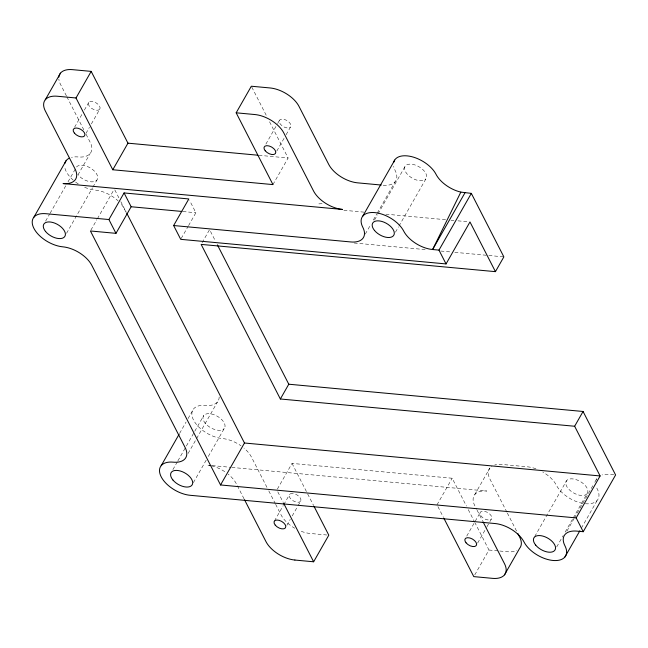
<?xml version="1.0" encoding="UTF-8"?>
<svg xmlns="http://www.w3.org/2000/svg" width="648" height="648" viewBox="0 0 648 648"><rect width="100%" height="100%" fill="white"/><g stroke="black" fill="none" stroke-linecap="round" stroke-linejoin="round"><path stroke-width="0.49" stroke-dasharray="3.24 2.43" d="M74.585 127.251L82.418 113.53M84.378 110.095L88.776 102.376M85.99 133.358L89.416 127.348M91.368 123.922L99.687 109.334A6.488 3.532 29.7 0 0 93.458 101.72A6.488 3.532 29.7 0 0 89.554 106.507A6.488 3.532 29.7 0 0 99.687 109.334M45.611 221.122L49.596 214.14M50.099 213.265L66.023 185.336M68.016 181.845L75.484 168.747M77.963 174.903L90.194 153.454M66.566 233.296L92.462 187.912M92.956 187.037L96.941 180.055M90.914 230.105L96.9 219.615M97.403 218.741L113.854 189.888M181.205 238.48L188.058 226.476M188.552 225.617L195.89 212.746L189.702 200.669M202.136 242.652L209.571 229.619L215.557 241.299M265.899 144.075L277.158 124.343M277.644 123.484L279.604 120.05M276.809 151.033L284.156 138.162M286.108 134.735L290.515 127.016A6.488 3.532 29.7 0 0 284.286 119.394A6.488 3.532 29.7 0 0 280.373 124.189A6.488 3.532 29.7 0 0 290.515 127.008M272.946 184.591L288.109 157.999L268.807 120.317M179.609 433.382L186.081 422.034M188.074 418.543L193.549 408.945M172.911 469.581L177.39 461.732M177.892 460.858L185.855 446.893M186.357 446.018L203.78 415.465M188.114 453.414L196.085 439.449M196.579 438.575L217.493 401.914M193.371 482.639L206.315 459.942M208.308 456.451L224.232 428.522A12.166 6.626 29.7 0 0 212.552 414.242A12.166 6.626 29.7 0 0 205.23 423.225A12.166 6.626 29.7 0 0 224.232 428.522M365.302 234.074L370.778 224.475M373.264 220.109L376.755 214.002M377.249 213.127L395.175 181.707M374.512 220.028L377.492 214.796M377.995 213.921L405.373 165.912M395.466 232.211L398.455 226.97M398.949 226.103L425.833 178.97A12.166 6.626 29.7 0 0 414.153 164.689A12.166 6.626 29.7 0 0 406.831 173.672A12.166 6.626 29.7 0 0 425.833 178.97M277.344 489.143L292.029 463.409L452.183 478.24L466.43 506.056M274.452 520.992L283.265 505.545M283.751 504.687L289.624 494.4M286.837 525.374L290.255 519.372M292.216 515.938L297.602 506.501M298.088 505.643L300.534 501.358A6.488 3.532 29.7 0 0 294.305 493.744A6.488 3.532 29.7 0 0 290.401 498.531A6.488 3.532 29.7 0 0 300.534 501.358M437.011 504.841L452.183 478.24M474.773 494.554L489.945 467.953M466.746 536.09L480.452 512.074M477.657 543.056L486.462 527.61M486.956 526.751L489.402 522.466M489.888 521.608L491.362 519.032A6.488 3.532 29.7 0 0 485.125 511.418A6.488 3.532 29.7 0 0 481.221 516.213A6.488 3.532 29.7 0 0 491.362 519.032M474.765 574.898L488.957 550.022L475.162 523.106M534.754 536.495L566.619 480.638M556.705 546.928L563.177 535.588M565.169 532.097L572.638 518.999M573.14 518.125L587.08 493.687A12.166 6.626 29.7 0 0 575.392 479.407A12.166 6.626 29.7 0 0 568.069 488.39A12.166 6.626 29.7 0 0 587.08 493.687M566.911 531.141L573.885 518.918M574.379 518.052L592.799 485.757M594.791 482.266L596.784 478.775M581.378 528.144L597.302 500.216M322.088 203.642L317.301 203.999M258.9 155.293L288.109 157.999M343.853 210.276L363.868 212.131M385.892 214.172L445.954 219.737M450.959 220.199L453.956 220.474M457.966 220.846L467.978 221.77M182.939 211.548L195.89 212.746M354.156 243.008L426.789 249.739M440.802 251.035L450.814 251.967M454.815 252.331L487.847 255.393M488.851 255.49L503.861 256.875M613.786 474.806L609.25 474.385A24.341 13.252 29.7 0 0 602.073 474.919M211.216 465.515L207.328 465.151A24.341 13.252 29.7 0 1 210.632 465.653M212.188 465.604L230.785 467.33M231.798 467.419L486.745 491.038A24.341 13.252 29.7 0 0 474.79 505.707L476.612 509.271M326.827 535.005L310.06 533.45A24.341 13.252 29.7 0 1 299.854 530.785M488.957 550.022L498.822 550.938M499.81 551.027L507.7 551.756A24.341 13.252 29.7 0 0 516.788 550.484M506.866 512.114L489.953 479.115A24.341 13.252 29.7 0 1 491.986 466.179M507.319 513.005L516.918 531.741M477.074 510.17L482.558 520.87M251.797 87.115L266.968 116.729M468.269 509.644L474.709 522.207M437.935 506.631L443.451 517.396M292.029 463.409L307.192 493.015M307.654 493.914L313.632 505.578M277.773 491.8L283.289 502.565M114.809 189.913L118.965 198.021M120.812 201.625L126.352 212.431M66.42 95.912L60.483 84.313A24.341 13.252 29.7 0 1 58.838 79.088M66.882 96.803L83.786 129.803M86.071 134.266L90.185 142.293A24.341 13.252 29.7 0 1 78.222 156.962A24.341 13.26 29.7 0 0 71.466 157.383M125.971 212.139L124.133 208.551A24.341 13.252 29.7 0 0 119.929 202.703M266.96 487.345L251.424 457.018A24.341 13.26 29.7 0 0 243.98 448.084M268.79 490.909L275.189 503.399M275.643 504.29L281.127 514.99A24.341 13.252 29.7 0 0 294.743 528.25M244.021 498.774L236.253 483.611A24.341 13.252 29.7 0 0 228.096 474.093M84.653 187.288A24.341 13.26 29.7 0 0 95.199 190.091A24.341 13.252 29.7 0 1 118.049 200.823M78.254 183.902A24.341 13.26 29.7 0 1 75.298 181.837M73.248 180.168A24.341 13.26 29.7 0 1 64.768 167.411M585.33 503.731A24.341 13.252 29.7 0 0 597.294 489.054A24.341 13.252 29.7 0 1 596.03 485.862M582.593 503.342A24.341 13.252 29.7 0 1 556.405 485.271A24.341 13.252 29.7 0 0 542.781 472.011M76.48 167.006A12.166 6.626 29.7 0 1 92.648 169.557A12.166 6.626 29.7 0 1 94.875 181.432A12.166 6.626 29.7 0 1 77.93 174.758M383.203 185.215A24.341 13.252 29.7 0 0 395.159 170.546A24.341 13.252 29.7 0 1 393.66 166.325M219.17 396.957A24.332 13.252 29.7 0 1 205.521 405.429A24.341 13.252 29.7 0 0 193.558 420.098A24.341 13.252 29.7 0 0 222.491 438.558A24.341 13.26 29.7 0 1 241.016 445.8M211.475 465.839A24.341 13.252 29.7 0 1 225.844 472.4M596.022 480.176A24.341 13.252 29.7 0 1 596.776 478.605M535.937 468.796A24.341 13.252 29.7 0 0 527.472 466.811L501.917 464.446A24.341 13.252 29.7 0 0 494.732 464.981"/><path stroke-width="0.97" d="M576.169 517.906L600.105 475.948L574.638 426.254L280.357 398.99L201.147 244.393L495.437 271.65L503.861 256.875L471.331 193.379L460.833 192.108L432.621 249.529A24.341 13.252 29.7 0 1 403.688 231.069A24.341 13.252 29.7 0 0 374.755 212.609A24.341 13.252 29.7 0 0 362.799 227.278A24.341 13.252 29.7 0 1 350.843 241.955L173.648 225.536L188.819 198.944L124.076 192.942L108.904 219.542L115.976 233.345L90.42 230.971L220.547 484.963L576.169 517.906L583.24 531.708L576.89 531.117A24.341 13.252 29.7 0 0 564.935 545.794A24.341 13.26 29.7 0 1 552.971 560.463A24.341 13.26 29.7 0 1 524.038 542.003A24.341 13.252 29.7 0 0 495.113 523.544L190.131 495.291A24.341 13.252 29.7 0 1 161.198 476.839A24.341 13.252 29.7 0 1 173.162 462.162A24.341 13.252 29.7 0 0 185.117 447.493L91.765 265.283A24.341 13.26 29.7 0 0 62.832 246.831A24.341 13.252 29.7 0 1 33.907 228.371A24.341 13.252 29.7 0 1 45.862 213.702L108.904 219.542M45.303 99.752L60.467 73.159M381.235 185.036L357.647 182.849A24.341 13.252 29.7 0 1 328.714 164.389L299.012 106.41A24.341 13.26 29.7 0 0 270.078 87.958L251.335 86.225L236.172 112.809L272.946 184.591L112.784 169.76L76.01 97.978L91.182 71.385L72.438 69.644A24.341 13.252 29.7 0 0 58.838 77.185M33.89 217.21L66.25 160.477M112.784 169.76L127.956 143.168L91.182 71.385M115.976 233.345L131.147 206.753L124.076 192.942M161.19 465.677L179.107 434.257M362.783 216.124L395.15 159.392A24.341 13.252 29.7 0 1 415.587 157.861A24.341 13.252 29.7 0 1 436.047 174.336A24.341 13.252 29.7 0 0 460.833 192.108M220.547 484.963L244.474 443.005L126.814 213.33M280.357 398.99L288.781 384.215L217.404 244.895M464.981 192.796L432.621 249.529L438.971 250.112L446.043 263.922L180.719 239.339L173.648 225.536M438.971 250.112L471.331 193.379M446.043 263.922L469.978 221.956L495.437 271.65M294.889 560.042L313.632 561.784L328.803 535.183L314.094 506.477M574.638 426.254L583.07 411.48L288.781 384.215M504.5 574.841L519.672 548.249A24.341 13.252 29.7 0 0 519.655 537.087L517.833 533.523M564.943 556.948L579.879 530.761M583.24 531.708L615.6 474.976L583.07 411.48M236.172 112.809L254.915 114.55A24.341 13.252 29.7 0 1 283.84 133.01L313.543 190.982A24.341 13.252 29.7 0 0 342.476 209.442L63.059 183.562A24.341 13.252 29.7 0 0 75.014 168.885L45.311 110.913A24.341 13.26 29.7 0 1 57.275 96.236L76.01 97.978M127.956 143.168L257.896 155.204M131.147 206.753L181.942 211.451M244.474 443.005L600.105 475.948M483.011 521.762L504.484 563.679A24.341 13.252 29.7 0 1 492.529 578.356L473.785 576.615L443.904 518.295M283.751 503.464L313.632 561.784M244.482 499.665L265.955 541.582A24.341 13.26 29.7 0 0 294.889 560.042M393.66 162.518A24.341 13.252 29.7 0 1 394.64 160.088M64.76 163.604A24.341 13.26 29.7 0 1 69.142 158.242M374.463 230.405A12.166 6.626 29.7 0 0 393.474 235.702A12.166 6.626 29.7 0 0 381.794 221.422A12.166 6.626 29.7 0 0 374.463 230.405M172.87 479.957A12.166 6.626 29.7 0 0 191.873 485.255A12.166 6.626 29.7 0 0 180.193 470.975A12.166 6.626 29.7 0 0 172.87 479.957M535.71 545.13A12.166 6.626 29.7 0 0 554.712 550.427A12.166 6.626 29.7 0 0 543.032 536.139A12.166 6.626 29.7 0 0 535.71 545.13M265.21 150.782A6.488 3.532 29.7 0 0 275.343 153.608A6.488 3.532 29.7 0 0 269.114 145.986A6.488 3.532 29.7 0 0 265.21 150.782M45.571 231.49A12.166 6.626 29.7 0 0 64.581 236.787A12.166 6.626 29.7 0 0 52.901 222.507A12.166 6.626 29.7 0 0 45.571 231.49M275.23 525.123A6.488 3.532 29.7 0 0 285.363 527.95A6.488 3.532 29.7 0 0 279.134 520.336A6.488 3.532 29.7 0 0 275.23 525.123M466.05 542.805A6.488 3.532 29.7 0 0 476.191 545.632A6.488 3.532 29.7 0 0 469.962 538.01A6.488 3.532 29.7 0 0 466.05 542.805M74.382 133.107A6.488 3.532 29.7 0 0 84.523 135.926A6.488 3.532 29.7 0 0 78.287 128.312A6.488 3.532 29.7 0 0 74.382 133.107"/></g></svg>
